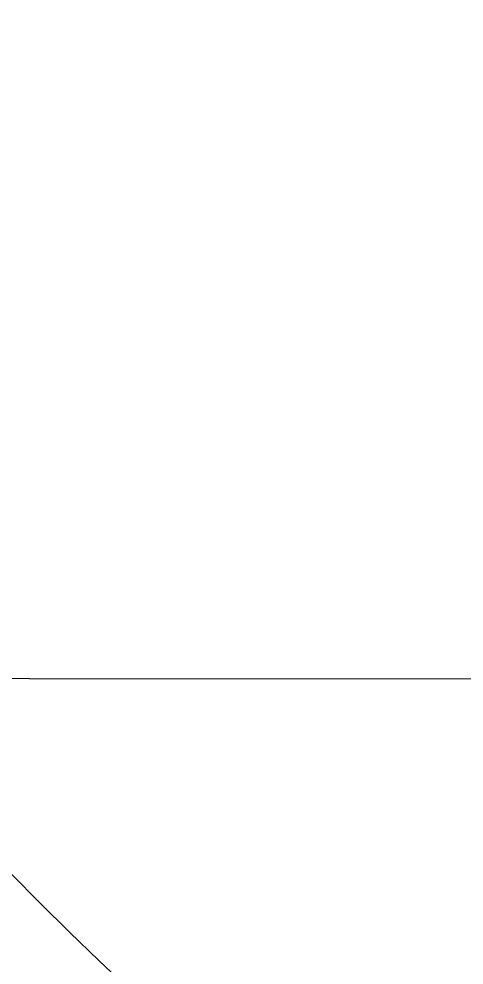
# Model space of a CAD drawing. Extents: x -381 to 213, y -63 to 250.
# Drawn here: x -162.66 to -154.57, y -32.72 to -15.53 of the extents above; entities that cross this region are included whole.
import ezdxf

# ---------------------------------------------------------------- set-up
doc = ezdxf.new("R2010")
doc.units = 0
doc.header["$MEASUREMENT"] = 0
doc.linetypes.add('K5LT65535', pattern=[0])
doc.linetypes.add('K5LT_BASIC', pattern=[0])
doc.layers.add('Системный слой', color=7, linetype='Continuous')

# ---------------------------------------------------------------- blocks, each defined once
blk = doc.blocks.new('*F')
at = {"layer": 'Системный слой', "color": 5, "linetype": 'K5LT65535'}
blk.add_lwpolyline([(61.31, -34.166), (-32.345, -34.121), (-47.082, -29.094), (-58.662, -6.988), (-60.958, -2.49), (-65.073, -0.385), (-75.983, 2.103), (-86.605, 2.103), (-95.888, 2.103), (-104.022, -0.385), (-108.998, -5.361), (-114.262, -13.687), (-130.243, -13.687), (-130.243, 12.152), (-51.58, 12.152), (-42.01, -15.983), (-39.427, -18.567), (-35.886, -20.385), (-31.867, -21.534), (54.835, -21.534), (57.084, -19.285), (57.084, 15.692), (64.596, 15.692), (64.622, 7.622)], dxfattribs=at)
at = {"layer": 'Системный слой', "color": 5, "linetype": 'K5LT_BASIC'}
for radius in [62.534, 62.534, 37.817, 37.817]:
    blk.add_circle((94.013, 5.981), radius, dxfattribs=at)

msp = doc.modelspace()

# ---------------------------------------------------------------- block references
at = {"layer": 'Системный слой'}
msp.add_blockref('*F', (-212.068, 6.637), dxfattribs=at)

doc.saveas('drawing.dxf')
